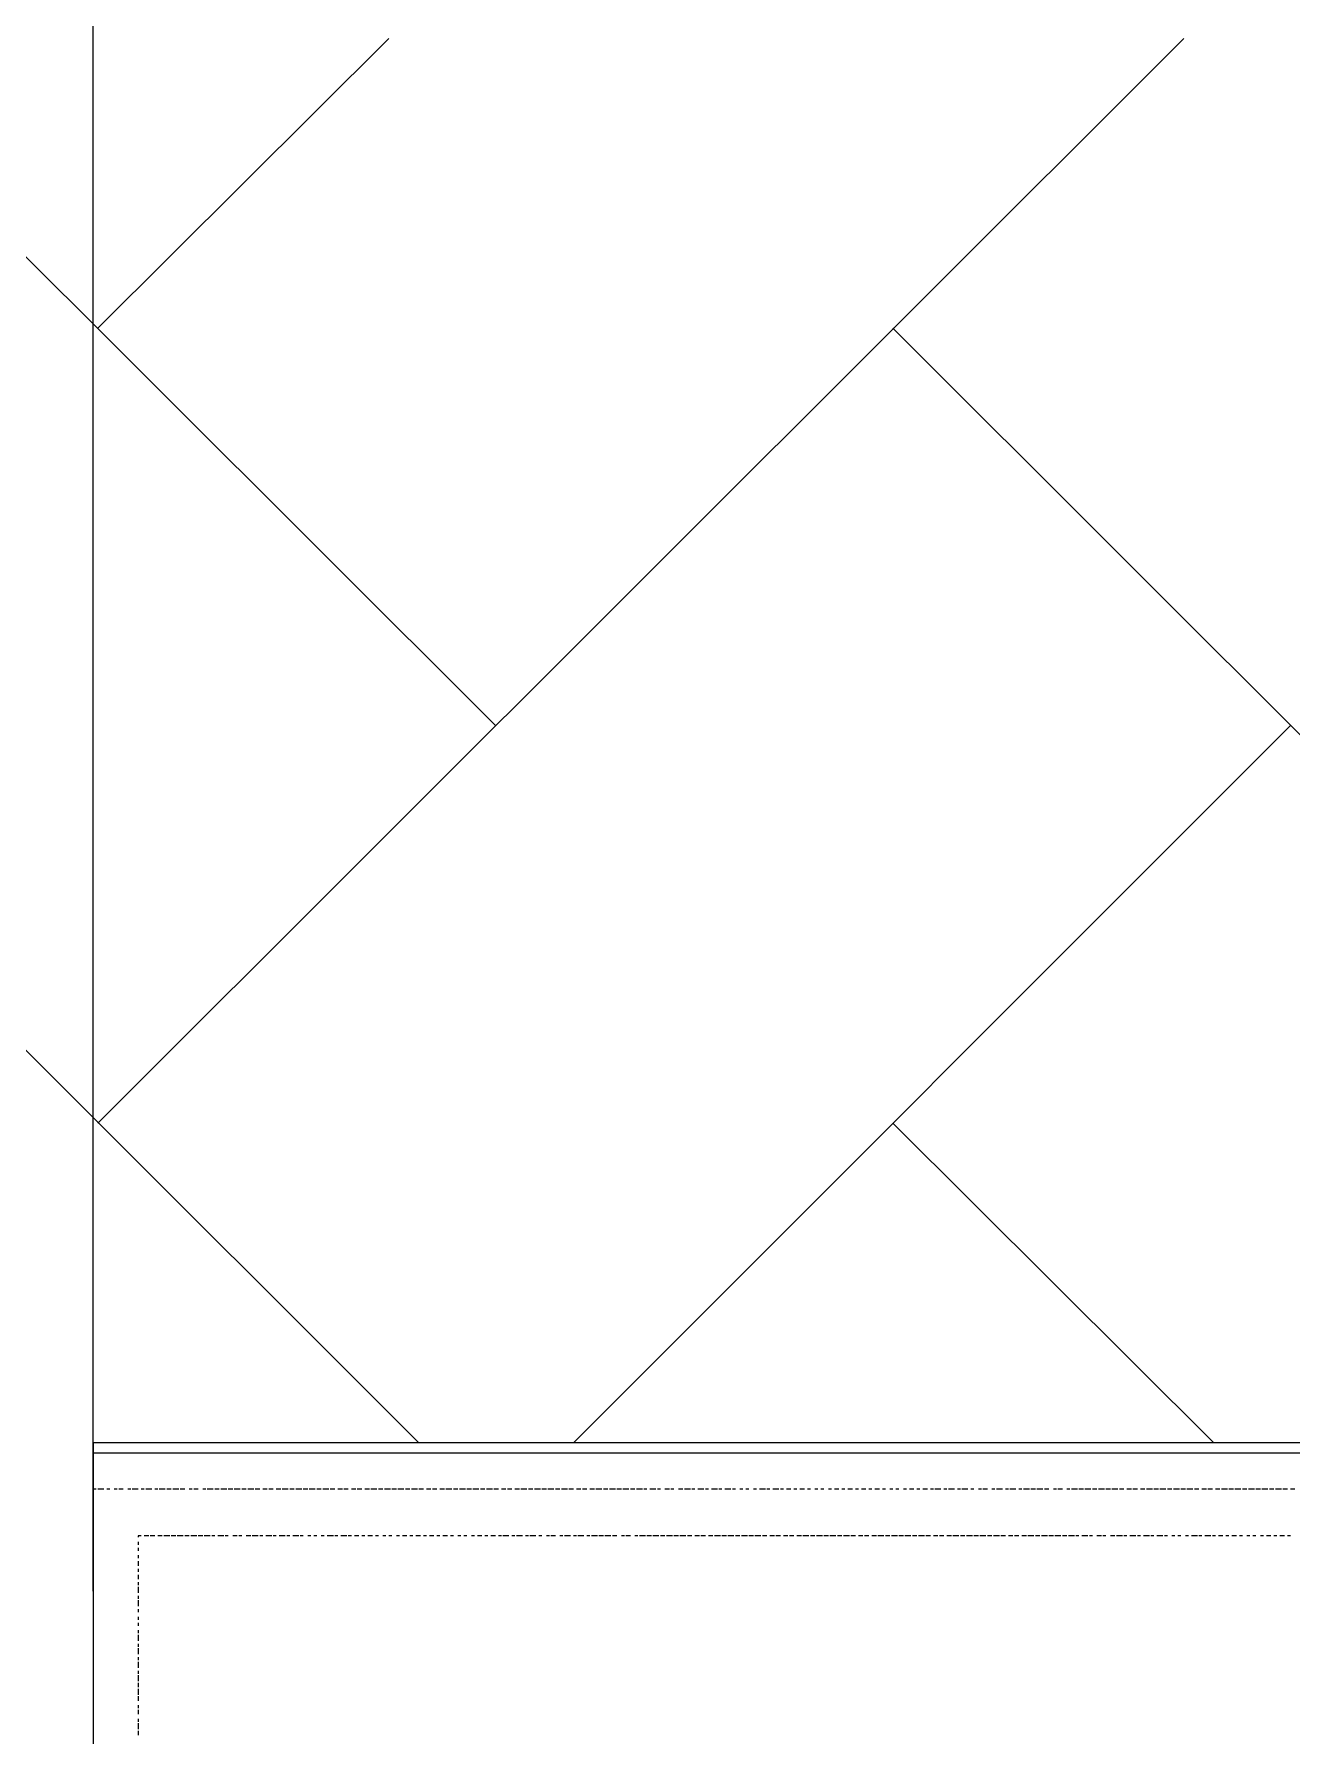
# Model space of a CAD drawing. Header units: millimetres. Extents: x 2928 to 3112, y 1220 to 1280.
# Drawn here: x 2949.934 to 2951.331, y 1265.428 to 1267.319 of the extents above; entities that cross this region are included whole.
import ezdxf

# ---------------------------------------------------------------- set-up
doc = ezdxf.new("R2010")
doc.units = ezdxf.units.MM

msp = doc.modelspace()

# ---------------------------------------------------------------- linework, layer by layer
at = {"color": 253, "linetype": 'Continuous', "lineweight": 5, "true_color": 0x9a9a9a}
for points in [[(2949.99977, 1265.58897), (2949.99977, 1267.99067), (2949.99977, 1267.99067)], [(2949.99977, 1265.58897), (2949.99977, 1267.98234), (2949.99977, 1267.98234)], [(2952.0148, 1265.7423), (2949.99977, 1265.7423), (2949.99977, 1265.7423)]]:
    msp.add_lwpolyline(points, dxfattribs=at)
at = {"color": 9, "linetype": 'Continuous', "lineweight": 13, "true_color": 0xbababa}
for points in [[(2950.44645, 1266.55065), (2949.68144, 1267.31399), (2949.68144, 1267.31399)], [(2950.00477, 1266.99232), (2950.32811, 1267.31399), (2950.32811, 1267.31399)], [(2950.00477, 1266.10898), (2951.21146, 1267.31399), (2951.21146, 1267.31399)], [(2950.36145, 1265.75397), (2949.12143, 1266.99232), (2949.12143, 1266.99232)], [(2952.12814, 1265.75397), (2950.88812, 1266.99232), (2950.88812, 1266.99232)], [(2950.53312, 1265.75397), (2951.32979, 1266.55065), (2951.32979, 1266.55065)], [(2951.24479, 1265.75397), (2950.88812, 1266.10898), (2950.88812, 1266.10898)]]:
    msp.add_lwpolyline(points, dxfattribs=at)
at = {"color": 7, "linetype": 'Continuous', "lineweight": 20, "true_color": 0x000007}
msp.add_lwpolyline([(2952.0148, 1265.75397), (2949.99977, 1265.75397), (2949.99977, 1265.29896), (2952.0148, 1265.29896)], close=True, dxfattribs=at)
at = {"color": 252, "linetype": 'Continuous', "lineweight": 13, "true_color": 0x989898}
for points in [[(2950.00311, 1265.7023), (2949.99977, 1265.7023), (2949.99977, 1265.7023)], [(2950.01144, 1265.7023), (2950.00477, 1265.7023), (2950.00477, 1265.7023)], [(2950.01811, 1265.7023), (2950.01477, 1265.7023), (2950.01477, 1265.7023)], [(2950.02644, 1265.7023), (2950.02311, 1265.7023), (2950.02311, 1265.7023)], [(2950.03311, 1265.7023), (2950.02811, 1265.7023), (2950.02811, 1265.7023)], [(2950.04144, 1265.7023), (2950.03811, 1265.7023), (2950.03811, 1265.7023)], [(2950.04978, 1265.7023), (2950.04311, 1265.7023), (2950.04311, 1265.7023)], [(2950.05644, 1265.7023), (2950.05311, 1265.7023), (2950.05311, 1265.7023)], [(2950.06478, 1265.7023), (2950.05811, 1265.7023), (2950.05811, 1265.7023)], [(2950.07144, 1265.7023), (2950.06811, 1265.7023), (2950.06811, 1265.7023)], [(2950.07978, 1265.7023), (2950.07311, 1265.7023), (2950.07311, 1265.7023)], [(2950.08644, 1265.7023), (2950.08144, 1265.7023), (2950.08144, 1265.7023)], [(2950.09478, 1265.7023), (2950.08811, 1265.7023), (2950.08811, 1265.7023)], [(2950.10144, 1265.7023), (2950.09644, 1265.7023), (2950.09644, 1265.7023)], [(2950.10978, 1265.7023), (2950.10644, 1265.7023), (2950.10644, 1265.7023)], [(2950.11644, 1265.7023), (2950.11144, 1265.7023), (2950.11144, 1265.7023)], [(2950.12478, 1265.7023), (2950.12144, 1265.7023), (2950.12144, 1265.7023)], [(2950.13311, 1265.7023), (2950.12644, 1265.7023), (2950.12644, 1265.7023)], [(2950.13978, 1265.7023), (2950.13478, 1265.7023), (2950.13478, 1265.7023)], [(2950.14811, 1265.7023), (2950.14144, 1265.7023), (2950.14144, 1265.7023)], [(2950.15478, 1265.7023), (2950.14978, 1265.7023), (2950.14978, 1265.7023)], [(2950.16311, 1265.7023), (2950.15644, 1265.7023), (2950.15644, 1265.7023)], [(2950.16978, 1265.7023), (2950.16478, 1265.7023), (2950.16478, 1265.7023)], [(2950.17811, 1265.7023), (2950.17144, 1265.7023), (2950.17144, 1265.7023)], [(2950.18478, 1265.7023), (2950.17978, 1265.7023), (2950.17978, 1265.7023)], [(2950.19311, 1265.7023), (2950.18811, 1265.7023), (2950.18811, 1265.7023)], [(2950.19978, 1265.7023), (2950.19478, 1265.7023), (2950.19478, 1265.7023)], [(2950.20811, 1265.7023), (2950.20311, 1265.7023), (2950.20311, 1265.7023)], [(2950.21644, 1265.7023), (2950.20978, 1265.7023), (2950.20978, 1265.7023)], [(2950.22311, 1265.7023), (2950.21811, 1265.7023), (2950.21811, 1265.7023)], [(2950.23144, 1265.7023), (2950.22478, 1265.7023), (2950.22478, 1265.7023)], [(2950.23811, 1265.7023), (2950.23311, 1265.7023), (2950.23311, 1265.7023)], [(2950.24644, 1265.7023), (2950.23978, 1265.7023), (2950.23978, 1265.7023)], [(2950.25311, 1265.7023), (2950.24811, 1265.7023), (2950.24811, 1265.7023)], [(2950.26145, 1265.7023), (2950.25478, 1265.7023), (2950.25478, 1265.7023)], [(2950.26811, 1265.7023), (2950.26311, 1265.7023), (2950.26311, 1265.7023)], [(2950.27645, 1265.7023), (2950.27145, 1265.7023), (2950.27145, 1265.7023)], [(2950.28311, 1265.7023), (2950.27811, 1265.7023), (2950.27811, 1265.7023)], [(2950.29145, 1265.7023), (2950.28645, 1265.7023), (2950.28645, 1265.7023)], [(2950.29811, 1265.7023), (2950.29311, 1265.7023), (2950.29311, 1265.7023)], [(2950.30645, 1265.7023), (2950.30145, 1265.7023), (2950.30145, 1265.7023)], [(2950.31478, 1265.7023), (2950.30811, 1265.7023), (2950.30811, 1265.7023)], [(2950.32145, 1265.7023), (2950.31645, 1265.7023), (2950.31645, 1265.7023)], [(2950.32978, 1265.7023), (2950.32311, 1265.7023), (2950.32311, 1265.7023)], [(2950.33645, 1265.7023), (2950.33145, 1265.7023), (2950.33145, 1265.7023)], [(2950.34478, 1265.7023), (2950.33811, 1265.7023), (2950.33811, 1265.7023)], [(2950.35145, 1265.7023), (2950.34645, 1265.7023), (2950.34645, 1265.7023)], [(2950.35978, 1265.7023), (2950.35311, 1265.7023), (2950.35311, 1265.7023)], [(2950.36645, 1265.7023), (2950.36145, 1265.7023), (2950.36145, 1265.7023)], [(2950.37478, 1265.7023), (2950.36978, 1265.7023), (2950.36978, 1265.7023)], [(2950.38145, 1265.7023), (2950.37645, 1265.7023), (2950.37645, 1265.7023)], [(2950.38978, 1265.7023), (2950.38478, 1265.7023), (2950.38478, 1265.7023)], [(2950.39811, 1265.7023), (2950.39145, 1265.7023), (2950.39145, 1265.7023)], [(2950.40478, 1265.7023), (2950.39978, 1265.7023), (2950.39978, 1265.7023)], [(2950.41311, 1265.7023), (2950.40645, 1265.7023), (2950.40645, 1265.7023)], [(2950.41978, 1265.7023), (2950.41478, 1265.7023), (2950.41478, 1265.7023)], [(2950.42811, 1265.7023), (2950.42145, 1265.7023), (2950.42145, 1265.7023)], [(2950.43478, 1265.7023), (2950.42978, 1265.7023), (2950.42978, 1265.7023)], [(2950.44311, 1265.7023), (2950.43645, 1265.7023), (2950.43645, 1265.7023)], [(2950.44978, 1265.7023), (2950.44478, 1265.7023), (2950.44478, 1265.7023)], [(2950.45811, 1265.7023), (2950.45311, 1265.7023), (2950.45311, 1265.7023)], [(2950.46478, 1265.7023), (2950.45978, 1265.7023), (2950.45978, 1265.7023)], [(2950.47311, 1265.7023), (2950.46811, 1265.7023), (2950.46811, 1265.7023)], [(2950.48145, 1265.7023), (2950.47478, 1265.7023), (2950.47478, 1265.7023)], [(2950.48811, 1265.7023), (2950.48311, 1265.7023), (2950.48311, 1265.7023)], [(2950.49645, 1265.7023), (2950.48978, 1265.7023), (2950.48978, 1265.7023)], [(2950.50312, 1265.7023), (2950.49812, 1265.7023), (2950.49812, 1265.7023)], [(2950.51145, 1265.7023), (2950.50478, 1265.7023), (2950.50478, 1265.7023)], [(2950.51812, 1265.7023), (2950.51312, 1265.7023), (2950.51312, 1265.7023)], [(2950.52645, 1265.7023), (2950.51978, 1265.7023), (2950.51978, 1265.7023)], [(2950.53312, 1265.7023), (2950.52812, 1265.7023), (2950.52812, 1265.7023)], [(2950.54145, 1265.7023), (2950.53645, 1265.7023), (2950.53645, 1265.7023)], [(2950.54812, 1265.7023), (2950.54312, 1265.7023), (2950.54312, 1265.7023)], [(2950.55645, 1265.7023), (2950.55145, 1265.7023), (2950.55145, 1265.7023)], [(2950.56478, 1265.7023), (2950.55812, 1265.7023), (2950.55812, 1265.7023)], [(2950.57145, 1265.7023), (2950.56645, 1265.7023), (2950.56645, 1265.7023)], [(2950.57978, 1265.7023), (2950.57312, 1265.7023), (2950.57312, 1265.7023)], [(2950.58645, 1265.7023), (2950.58145, 1265.7023), (2950.58145, 1265.7023)], [(2950.59478, 1265.7023), (2950.58812, 1265.7023), (2950.58812, 1265.7023)], [(2950.60145, 1265.7023), (2950.59645, 1265.7023), (2950.59645, 1265.7023)], [(2950.60978, 1265.7023), (2950.60312, 1265.7023), (2950.60312, 1265.7023)], [(2950.61478, 1265.7023), (2950.61145, 1265.7023), (2950.61145, 1265.7023)], [(2950.62478, 1265.7023), (2950.61812, 1265.7023), (2950.61812, 1265.7023)], [(2950.62978, 1265.7023), (2950.62645, 1265.7023), (2950.62645, 1265.7023)], [(2950.63978, 1265.7023), (2950.63478, 1265.7023), (2950.63478, 1265.7023)], [(2950.64478, 1265.7023), (2950.64145, 1265.7023), (2950.64145, 1265.7023)], [(2950.65478, 1265.7023), (2950.64978, 1265.7023), (2950.64978, 1265.7023)], [(2950.66312, 1265.7023), (2950.65645, 1265.7023), (2950.65645, 1265.7023)], [(2950.66812, 1265.7023), (2950.66478, 1265.7023), (2950.66478, 1265.7023)], [(2950.67812, 1265.7023), (2950.67145, 1265.7023), (2950.67145, 1265.7023)], [(2950.68312, 1265.7023), (2950.67978, 1265.7023), (2950.67978, 1265.7023)], [(2950.69312, 1265.7023), (2950.68645, 1265.7023), (2950.68645, 1265.7023)], [(2950.69812, 1265.7023), (2950.69478, 1265.7023), (2950.69478, 1265.7023)], [(2950.70812, 1265.7023), (2950.70145, 1265.7023), (2950.70145, 1265.7023)], [(2950.71312, 1265.7023), (2950.70978, 1265.7023), (2950.70978, 1265.7023)], [(2950.72145, 1265.7023), (2950.71812, 1265.7023), (2950.71812, 1265.7023)], [(2950.72812, 1265.7023), (2950.72478, 1265.7023), (2950.72478, 1265.7023)], [(2950.73645, 1265.7023), (2950.73312, 1265.7023), (2950.73312, 1265.7023)], [(2950.74645, 1265.7023), (2950.73979, 1265.7023), (2950.73979, 1265.7023)], [(2950.75145, 1265.7023), (2950.74812, 1265.7023), (2950.74812, 1265.7023)], [(2950.76145, 1265.7023), (2950.75479, 1265.7023), (2950.75479, 1265.7023)], [(2950.76645, 1265.7023), (2950.76312, 1265.7023), (2950.76312, 1265.7023)], [(2950.77479, 1265.7023), (2950.76979, 1265.7023), (2950.76979, 1265.7023)], [(2950.78145, 1265.7023), (2950.77812, 1265.7023), (2950.77812, 1265.7023)], [(2950.78979, 1265.7023), (2950.78479, 1265.7023), (2950.78479, 1265.7023)], [(2950.79645, 1265.7023), (2950.79312, 1265.7023), (2950.79312, 1265.7023)], [(2950.80479, 1265.7023), (2950.80145, 1265.7023), (2950.80145, 1265.7023)], [(2950.81145, 1265.7023), (2950.80812, 1265.7023), (2950.80812, 1265.7023)], [(2950.81979, 1265.7023), (2950.81645, 1265.7023), (2950.81645, 1265.7023)], [(2950.82812, 1265.7023), (2950.82312, 1265.7023), (2950.82312, 1265.7023)], [(2950.83479, 1265.7023), (2950.83145, 1265.7023), (2950.83145, 1265.7023)], [(2950.84312, 1265.7023), (2950.83812, 1265.7023), (2950.83812, 1265.7023)], [(2950.84979, 1265.7023), (2950.84645, 1265.7023), (2950.84645, 1265.7023)], [(2950.85812, 1265.7023), (2950.85312, 1265.7023), (2950.85312, 1265.7023)], [(2950.86479, 1265.7023), (2950.86145, 1265.7023), (2950.86145, 1265.7023)], [(2950.87312, 1265.7023), (2950.86812, 1265.7023), (2950.86812, 1265.7023)], [(2950.87979, 1265.7023), (2950.87645, 1265.7023), (2950.87645, 1265.7023)], [(2950.88812, 1265.7023), (2950.88479, 1265.7023), (2950.88479, 1265.7023)], [(2950.89479, 1265.7023), (2950.89145, 1265.7023), (2950.89145, 1265.7023)], [(2950.90312, 1265.7023), (2950.89979, 1265.7023), (2950.89979, 1265.7023)], [(2950.91145, 1265.7023), (2950.90645, 1265.7023), (2950.90645, 1265.7023)], [(2950.91812, 1265.7023), (2950.91479, 1265.7023), (2950.91479, 1265.7023)], [(2950.92645, 1265.7023), (2950.92145, 1265.7023), (2950.92145, 1265.7023)], [(2950.93312, 1265.7023), (2950.92979, 1265.7023), (2950.92979, 1265.7023)], [(2950.94145, 1265.7023), (2950.93479, 1265.7023), (2950.93479, 1265.7023)], [(2950.94812, 1265.7023), (2950.94479, 1265.7023), (2950.94479, 1265.7023)], [(2950.95645, 1265.7023), (2950.94979, 1265.7023), (2950.94979, 1265.7023)], [(2950.96312, 1265.7023), (2950.95979, 1265.7023), (2950.95979, 1265.7023)], [(2950.97146, 1265.7023), (2950.96479, 1265.7023), (2950.96479, 1265.7023)], [(2950.97812, 1265.7023), (2950.97479, 1265.7023), (2950.97479, 1265.7023)], [(2950.98646, 1265.7023), (2950.98312, 1265.7023), (2950.98312, 1265.7023)], [(2950.99312, 1265.7023), (2950.98812, 1265.7023), (2950.98812, 1265.7023)], [(2951.00146, 1265.7023), (2950.99812, 1265.7023), (2950.99812, 1265.7023)], [(2951.00979, 1265.7023), (2951.00312, 1265.7023), (2951.00312, 1265.7023)], [(2951.01646, 1265.7023), (2951.01312, 1265.7023), (2951.01312, 1265.7023)], [(2951.02479, 1265.7023), (2951.01812, 1265.7023), (2951.01812, 1265.7023)], [(2951.03146, 1265.7023), (2951.02812, 1265.7023), (2951.02812, 1265.7023)], [(2951.03979, 1265.7023), (2951.03312, 1265.7023), (2951.03312, 1265.7023)], [(2951.04646, 1265.7023), (2951.04146, 1265.7023), (2951.04146, 1265.7023)], [(2951.05479, 1265.7023), (2951.04812, 1265.7023), (2951.04812, 1265.7023)], [(2951.06146, 1265.7023), (2951.05646, 1265.7023), (2951.05646, 1265.7023)], [(2951.06979, 1265.7023), (2951.06646, 1265.7023), (2951.06646, 1265.7023)], [(2951.07646, 1265.7023), (2951.07146, 1265.7023), (2951.07146, 1265.7023)], [(2951.08479, 1265.7023), (2951.08146, 1265.7023), (2951.08146, 1265.7023)], [(2951.09312, 1265.7023), (2951.08646, 1265.7023), (2951.08646, 1265.7023)], [(2951.09979, 1265.7023), (2951.09479, 1265.7023), (2951.09479, 1265.7023)], [(2951.10812, 1265.7023), (2951.10146, 1265.7023), (2951.10146, 1265.7023)], [(2951.11479, 1265.7023), (2951.10979, 1265.7023), (2951.10979, 1265.7023)], [(2951.12312, 1265.7023), (2951.11646, 1265.7023), (2951.11646, 1265.7023)], [(2951.12979, 1265.7023), (2951.12479, 1265.7023), (2951.12479, 1265.7023)], [(2951.13812, 1265.7023), (2951.13146, 1265.7023), (2951.13146, 1265.7023)], [(2951.14479, 1265.7023), (2951.13979, 1265.7023), (2951.13979, 1265.7023)], [(2951.15312, 1265.7023), (2951.14812, 1265.7023), (2951.14812, 1265.7023)], [(2951.15979, 1265.7023), (2951.15479, 1265.7023), (2951.15479, 1265.7023)], [(2951.16812, 1265.7023), (2951.16312, 1265.7023), (2951.16312, 1265.7023)], [(2951.17646, 1265.7023), (2951.16979, 1265.7023), (2951.16979, 1265.7023)], [(2951.18312, 1265.7023), (2951.17812, 1265.7023), (2951.17812, 1265.7023)], [(2951.19146, 1265.7023), (2951.18479, 1265.7023), (2951.18479, 1265.7023)], [(2951.19813, 1265.7023), (2951.19312, 1265.7023), (2951.19312, 1265.7023)], [(2951.20646, 1265.7023), (2951.19979, 1265.7023), (2951.19979, 1265.7023)], [(2951.21313, 1265.7023), (2951.20813, 1265.7023), (2951.20813, 1265.7023)], [(2951.22146, 1265.7023), (2951.21479, 1265.7023), (2951.21479, 1265.7023)], [(2951.22813, 1265.7023), (2951.22313, 1265.7023), (2951.22313, 1265.7023)], [(2951.23646, 1265.7023), (2951.23146, 1265.7023), (2951.23146, 1265.7023)], [(2951.24313, 1265.7023), (2951.23813, 1265.7023), (2951.23813, 1265.7023)], [(2951.25146, 1265.7023), (2951.24646, 1265.7023), (2951.24646, 1265.7023)], [(2951.25979, 1265.7023), (2951.25313, 1265.7023), (2951.25313, 1265.7023)], [(2951.26646, 1265.7023), (2951.26146, 1265.7023), (2951.26146, 1265.7023)], [(2951.27479, 1265.7023), (2951.26813, 1265.7023), (2951.26813, 1265.7023)], [(2951.28146, 1265.7023), (2951.27646, 1265.7023), (2951.27646, 1265.7023)], [(2951.28979, 1265.7023), (2951.28313, 1265.7023), (2951.28313, 1265.7023)], [(2951.29646, 1265.7023), (2951.29146, 1265.7023), (2951.29146, 1265.7023)], [(2951.30479, 1265.7023), (2951.29813, 1265.7023), (2951.29813, 1265.7023)], [(2951.31146, 1265.7023), (2951.30646, 1265.7023), (2951.30646, 1265.7023)], [(2951.31979, 1265.7023), (2951.31313, 1265.7023), (2951.31313, 1265.7023)], [(2951.32646, 1265.7023), (2951.32146, 1265.7023), (2951.32146, 1265.7023)], [(2951.33479, 1265.7023), (2951.32979, 1265.7023), (2951.32979, 1265.7023)], [(2950.04978, 1265.65064), (2950.04978, 1265.64897), (2950.04978, 1265.64897)], [(2950.05311, 1265.65064), (2950.04978, 1265.65064), (2950.04978, 1265.65064)], [(2950.06144, 1265.65064), (2950.05644, 1265.65064), (2950.05644, 1265.65064)], [(2950.06811, 1265.65064), (2950.06311, 1265.65064), (2950.06311, 1265.65064)], [(2950.07644, 1265.65064), (2950.07144, 1265.65064), (2950.07144, 1265.65064)], [(2950.08478, 1265.65064), (2950.07811, 1265.65064), (2950.07811, 1265.65064)], [(2950.09144, 1265.65064), (2950.08644, 1265.65064), (2950.08644, 1265.65064)], [(2950.09978, 1265.65064), (2950.09311, 1265.65064), (2950.09311, 1265.65064)], [(2950.10644, 1265.65064), (2950.10144, 1265.65064), (2950.10144, 1265.65064)], [(2950.11478, 1265.65064), (2950.10811, 1265.65064), (2950.10811, 1265.65064)], [(2950.12144, 1265.65064), (2950.11644, 1265.65064), (2950.11644, 1265.65064)], [(2950.12978, 1265.65064), (2950.12311, 1265.65064), (2950.12311, 1265.65064)], [(2950.13478, 1265.65064), (2950.13144, 1265.65064), (2950.13144, 1265.65064)], [(2950.14478, 1265.65064), (2950.13811, 1265.65064), (2950.13811, 1265.65064)], [(2950.14978, 1265.65064), (2950.14644, 1265.65064), (2950.14644, 1265.65064)], [(2950.15978, 1265.65064), (2950.15478, 1265.65064), (2950.15478, 1265.65064)], [(2950.16478, 1265.65064), (2950.16144, 1265.65064), (2950.16144, 1265.65064)], [(2950.17478, 1265.65064), (2950.16978, 1265.65064), (2950.16978, 1265.65064)], [(2950.18311, 1265.65064), (2950.17644, 1265.65064), (2950.17644, 1265.65064)], [(2950.18811, 1265.65064), (2950.18478, 1265.65064), (2950.18478, 1265.65064)], [(2950.19811, 1265.65064), (2950.19144, 1265.65064), (2950.19144, 1265.65064)], [(2950.20311, 1265.65064), (2950.19978, 1265.65064), (2950.19978, 1265.65064)], [(2950.21311, 1265.65064), (2950.20644, 1265.65064), (2950.20644, 1265.65064)], [(2950.21811, 1265.65064), (2950.21478, 1265.65064), (2950.21478, 1265.65064)], [(2950.22811, 1265.65064), (2950.22144, 1265.65064), (2950.22144, 1265.65064)], [(2950.23311, 1265.65064), (2950.22978, 1265.65064), (2950.22978, 1265.65064)], [(2950.24144, 1265.65064), (2950.23811, 1265.65064), (2950.23811, 1265.65064)], [(2950.24811, 1265.65064), (2950.24478, 1265.65064), (2950.24478, 1265.65064)], [(2950.25644, 1265.65064), (2950.25311, 1265.65064), (2950.25311, 1265.65064)], [(2950.26645, 1265.65064), (2950.25978, 1265.65064), (2950.25978, 1265.65064)], [(2950.27145, 1265.65064), (2950.26811, 1265.65064), (2950.26811, 1265.65064)], [(2950.28145, 1265.65064), (2950.27478, 1265.65064), (2950.27478, 1265.65064)], [(2950.28645, 1265.65064), (2950.28311, 1265.65064), (2950.28311, 1265.65064)], [(2950.29478, 1265.65064), (2950.28978, 1265.65064), (2950.28978, 1265.65064)], [(2950.30145, 1265.65064), (2950.29811, 1265.65064), (2950.29811, 1265.65064)], [(2950.30978, 1265.65064), (2950.30478, 1265.65064), (2950.30478, 1265.65064)], [(2950.31645, 1265.65064), (2950.31311, 1265.65064), (2950.31311, 1265.65064)], [(2950.32478, 1265.65064), (2950.32145, 1265.65064), (2950.32145, 1265.65064)], [(2950.33145, 1265.65064), (2950.32811, 1265.65064), (2950.32811, 1265.65064)], [(2950.33978, 1265.65064), (2950.33645, 1265.65064), (2950.33645, 1265.65064)], [(2950.34811, 1265.65064), (2950.34311, 1265.65064), (2950.34311, 1265.65064)], [(2950.35478, 1265.65064), (2950.35145, 1265.65064), (2950.35145, 1265.65064)], [(2950.36311, 1265.65064), (2950.35811, 1265.65064), (2950.35811, 1265.65064)], [(2950.36978, 1265.65064), (2950.36645, 1265.65064), (2950.36645, 1265.65064)], [(2950.37811, 1265.65064), (2950.37311, 1265.65064), (2950.37311, 1265.65064)], [(2950.38478, 1265.65064), (2950.38145, 1265.65064), (2950.38145, 1265.65064)], [(2950.39311, 1265.65064), (2950.38811, 1265.65064), (2950.38811, 1265.65064)], [(2950.39978, 1265.65064), (2950.39645, 1265.65064), (2950.39645, 1265.65064)], [(2950.40811, 1265.65064), (2950.40478, 1265.65064), (2950.40478, 1265.65064)], [(2950.41478, 1265.65064), (2950.41145, 1265.65064), (2950.41145, 1265.65064)], [(2950.42311, 1265.65064), (2950.41978, 1265.65064), (2950.41978, 1265.65064)], [(2950.43145, 1265.65064), (2950.42645, 1265.65064), (2950.42645, 1265.65064)], [(2950.43811, 1265.65064), (2950.43478, 1265.65064), (2950.43478, 1265.65064)], [(2950.44645, 1265.65064), (2950.44145, 1265.65064), (2950.44145, 1265.65064)], [(2950.45311, 1265.65064), (2950.44978, 1265.65064), (2950.44978, 1265.65064)], [(2950.46145, 1265.65064), (2950.45478, 1265.65064), (2950.45478, 1265.65064)], [(2950.46811, 1265.65064), (2950.46478, 1265.65064), (2950.46478, 1265.65064)], [(2950.47645, 1265.65064), (2950.46978, 1265.65064), (2950.46978, 1265.65064)], [(2950.48311, 1265.65064), (2950.47978, 1265.65064), (2950.47978, 1265.65064)], [(2950.49145, 1265.65064), (2950.48478, 1265.65064), (2950.48478, 1265.65064)], [(2950.49812, 1265.65064), (2950.49478, 1265.65064), (2950.49478, 1265.65064)], [(2950.50645, 1265.65064), (2950.50312, 1265.65064), (2950.50312, 1265.65064)], [(2950.51312, 1265.65064), (2950.50812, 1265.65064), (2950.50812, 1265.65064)], [(2950.52145, 1265.65064), (2950.51812, 1265.65064), (2950.51812, 1265.65064)], [(2950.52978, 1265.65064), (2950.52312, 1265.65064), (2950.52312, 1265.65064)], [(2950.53645, 1265.65064), (2950.53312, 1265.65064), (2950.53312, 1265.65064)], [(2950.54478, 1265.65064), (2950.53812, 1265.65064), (2950.53812, 1265.65064)], [(2950.55145, 1265.65064), (2950.54812, 1265.65064), (2950.54812, 1265.65064)], [(2950.55978, 1265.65064), (2950.55312, 1265.65064), (2950.55312, 1265.65064)], [(2950.56645, 1265.65064), (2950.56145, 1265.65064), (2950.56145, 1265.65064)], [(2950.57478, 1265.65064), (2950.56812, 1265.65064), (2950.56812, 1265.65064)], [(2950.58145, 1265.65064), (2950.57645, 1265.65064), (2950.57645, 1265.65064)], [(2950.58978, 1265.65064), (2950.58645, 1265.65064), (2950.58645, 1265.65064)], [(2950.59645, 1265.65064), (2950.59145, 1265.65064), (2950.59145, 1265.65064)], [(2950.60478, 1265.65064), (2950.60145, 1265.65064), (2950.60145, 1265.65064)], [(2950.61312, 1265.65064), (2950.60645, 1265.65064), (2950.60645, 1265.65064)], [(2950.61978, 1265.65064), (2950.61478, 1265.65064), (2950.61478, 1265.65064)], [(2950.62812, 1265.65064), (2950.62145, 1265.65064), (2950.62145, 1265.65064)], [(2950.63478, 1265.65064), (2950.62978, 1265.65064), (2950.62978, 1265.65064)], [(2950.64312, 1265.65064), (2950.63645, 1265.65064), (2950.63645, 1265.65064)], [(2950.64978, 1265.65064), (2950.64478, 1265.65064), (2950.64478, 1265.65064)], [(2950.65812, 1265.65064), (2950.65145, 1265.65064), (2950.65145, 1265.65064)], [(2950.66478, 1265.65064), (2950.65978, 1265.65064), (2950.65978, 1265.65064)], [(2950.67312, 1265.65064), (2950.66812, 1265.65064), (2950.66812, 1265.65064)], [(2950.67978, 1265.65064), (2950.67478, 1265.65064), (2950.67478, 1265.65064)], [(2950.68812, 1265.65064), (2950.68312, 1265.65064), (2950.68312, 1265.65064)], [(2950.69645, 1265.65064), (2950.68978, 1265.65064), (2950.68978, 1265.65064)], [(2950.70312, 1265.65064), (2950.69812, 1265.65064), (2950.69812, 1265.65064)], [(2950.71145, 1265.65064), (2950.70478, 1265.65064), (2950.70478, 1265.65064)], [(2950.71812, 1265.65064), (2950.71312, 1265.65064), (2950.71312, 1265.65064)], [(2950.72645, 1265.65064), (2950.71978, 1265.65064), (2950.71978, 1265.65064)], [(2950.73312, 1265.65064), (2950.72812, 1265.65064), (2950.72812, 1265.65064)], [(2950.74145, 1265.65064), (2950.73479, 1265.65064), (2950.73479, 1265.65064)], [(2950.74812, 1265.65064), (2950.74312, 1265.65064), (2950.74312, 1265.65064)], [(2950.75645, 1265.65064), (2950.75145, 1265.65064), (2950.75145, 1265.65064)], [(2950.76312, 1265.65064), (2950.75812, 1265.65064), (2950.75812, 1265.65064)], [(2950.77145, 1265.65064), (2950.76645, 1265.65064), (2950.76645, 1265.65064)], [(2950.77812, 1265.65064), (2950.77312, 1265.65064), (2950.77312, 1265.65064)], [(2950.78645, 1265.65064), (2950.78145, 1265.65064), (2950.78145, 1265.65064)], [(2950.79479, 1265.65064), (2950.78812, 1265.65064), (2950.78812, 1265.65064)], [(2950.80145, 1265.65064), (2950.79645, 1265.65064), (2950.79645, 1265.65064)], [(2950.80979, 1265.65064), (2950.80312, 1265.65064), (2950.80312, 1265.65064)], [(2950.81645, 1265.65064), (2950.81145, 1265.65064), (2950.81145, 1265.65064)], [(2950.82479, 1265.65064), (2950.81812, 1265.65064), (2950.81812, 1265.65064)], [(2950.83145, 1265.65064), (2950.82645, 1265.65064), (2950.82645, 1265.65064)], [(2950.83979, 1265.65064), (2950.83312, 1265.65064), (2950.83312, 1265.65064)], [(2950.84645, 1265.65064), (2950.84145, 1265.65064), (2950.84145, 1265.65064)], [(2950.85479, 1265.65064), (2950.84979, 1265.65064), (2950.84979, 1265.65064)], [(2950.86145, 1265.65064), (2950.85645, 1265.65064), (2950.85645, 1265.65064)], [(2950.86979, 1265.65064), (2950.86479, 1265.65064), (2950.86479, 1265.65064)], [(2950.87812, 1265.65064), (2950.87145, 1265.65064), (2950.87145, 1265.65064)], [(2950.88479, 1265.65064), (2950.87979, 1265.65064), (2950.87979, 1265.65064)], [(2950.89312, 1265.65064), (2950.88645, 1265.65064), (2950.88645, 1265.65064)], [(2950.89979, 1265.65064), (2950.89479, 1265.65064), (2950.89479, 1265.65064)], [(2950.90812, 1265.65064), (2950.90145, 1265.65064), (2950.90145, 1265.65064)], [(2950.91479, 1265.65064), (2950.90979, 1265.65064), (2950.90979, 1265.65064)], [(2950.92312, 1265.65064), (2950.91645, 1265.65064), (2950.91645, 1265.65064)], [(2950.92979, 1265.65064), (2950.92479, 1265.65064), (2950.92479, 1265.65064)], [(2950.93812, 1265.65064), (2950.93312, 1265.65064), (2950.93312, 1265.65064)], [(2950.94479, 1265.65064), (2950.93979, 1265.65064), (2950.93979, 1265.65064)], [(2950.95312, 1265.65064), (2950.94812, 1265.65064), (2950.94812, 1265.65064)], [(2950.96146, 1265.65064), (2950.95479, 1265.65064), (2950.95479, 1265.65064)], [(2950.96812, 1265.65064), (2950.96312, 1265.65064), (2950.96312, 1265.65064)], [(2950.97646, 1265.65064), (2950.96979, 1265.65064), (2950.96979, 1265.65064)], [(2950.98312, 1265.65064), (2950.97812, 1265.65064), (2950.97812, 1265.65064)], [(2950.99146, 1265.65064), (2950.98479, 1265.65064), (2950.98479, 1265.65064)], [(2950.99812, 1265.65064), (2950.99312, 1265.65064), (2950.99312, 1265.65064)], [(2951.00646, 1265.65064), (2950.99979, 1265.65064), (2950.99979, 1265.65064)], [(2951.01312, 1265.65064), (2951.00812, 1265.65064), (2951.00812, 1265.65064)], [(2951.02146, 1265.65064), (2951.01646, 1265.65064), (2951.01646, 1265.65064)], [(2951.02812, 1265.65064), (2951.02312, 1265.65064), (2951.02312, 1265.65064)], [(2951.03646, 1265.65064), (2951.03146, 1265.65064), (2951.03146, 1265.65064)], [(2951.04479, 1265.65064), (2951.03812, 1265.65064), (2951.03812, 1265.65064)], [(2951.05146, 1265.65064), (2951.04646, 1265.65064), (2951.04646, 1265.65064)], [(2951.05979, 1265.65064), (2951.05312, 1265.65064), (2951.05312, 1265.65064)], [(2951.06646, 1265.65064), (2951.06146, 1265.65064), (2951.06146, 1265.65064)], [(2951.07479, 1265.65064), (2951.06812, 1265.65064), (2951.06812, 1265.65064)], [(2951.08146, 1265.65064), (2951.07646, 1265.65064), (2951.07646, 1265.65064)], [(2951.08979, 1265.65064), (2951.08312, 1265.65064), (2951.08312, 1265.65064)], [(2951.09479, 1265.65064), (2951.09146, 1265.65064), (2951.09146, 1265.65064)], [(2951.10479, 1265.65064), (2951.09812, 1265.65064), (2951.09812, 1265.65064)], [(2951.10979, 1265.65064), (2951.10646, 1265.65064), (2951.10646, 1265.65064)], [(2951.11979, 1265.65064), (2951.11479, 1265.65064), (2951.11479, 1265.65064)], [(2951.12479, 1265.65064), (2951.12146, 1265.65064), (2951.12146, 1265.65064)], [(2951.13479, 1265.65064), (2951.12979, 1265.65064), (2951.12979, 1265.65064)], [(2951.14312, 1265.65064), (2951.13646, 1265.65064), (2951.13646, 1265.65064)], [(2951.14812, 1265.65064), (2951.14479, 1265.65064), (2951.14479, 1265.65064)], [(2951.15812, 1265.65064), (2951.15146, 1265.65064), (2951.15146, 1265.65064)], [(2951.16312, 1265.65064), (2951.15979, 1265.65064), (2951.15979, 1265.65064)], [(2951.17312, 1265.65064), (2951.16646, 1265.65064), (2951.16646, 1265.65064)], [(2951.17812, 1265.65064), (2951.17479, 1265.65064), (2951.17479, 1265.65064)], [(2951.18812, 1265.65064), (2951.18146, 1265.65064), (2951.18146, 1265.65064)], [(2951.19312, 1265.65064), (2951.18979, 1265.65064), (2951.18979, 1265.65064)], [(2951.20146, 1265.65064), (2951.19813, 1265.65064), (2951.19813, 1265.65064)], [(2951.20813, 1265.65064), (2951.20479, 1265.65064), (2951.20479, 1265.65064)], [(2951.21646, 1265.65064), (2951.21313, 1265.65064), (2951.21313, 1265.65064)], [(2951.22646, 1265.65064), (2951.21979, 1265.65064), (2951.21979, 1265.65064)], [(2951.23146, 1265.65064), (2951.22813, 1265.65064), (2951.22813, 1265.65064)], [(2951.24146, 1265.65064), (2951.23479, 1265.65064), (2951.23479, 1265.65064)], [(2951.24646, 1265.65064), (2951.24313, 1265.65064), (2951.24313, 1265.65064)], [(2951.25479, 1265.65064), (2951.24979, 1265.65064), (2951.24979, 1265.65064)], [(2951.26146, 1265.65064), (2951.25813, 1265.65064), (2951.25813, 1265.65064)], [(2951.26979, 1265.65064), (2951.26479, 1265.65064), (2951.26479, 1265.65064)], [(2951.27646, 1265.65064), (2951.27313, 1265.65064), (2951.27313, 1265.65064)], [(2951.28479, 1265.65064), (2951.28146, 1265.65064), (2951.28146, 1265.65064)], [(2951.29146, 1265.65064), (2951.28813, 1265.65064), (2951.28813, 1265.65064)], [(2951.29979, 1265.65064), (2951.29646, 1265.65064), (2951.29646, 1265.65064)], [(2951.30813, 1265.65064), (2951.30313, 1265.65064), (2951.30313, 1265.65064)], [(2951.31479, 1265.65064), (2951.31146, 1265.65064), (2951.31146, 1265.65064)], [(2951.32313, 1265.65064), (2951.31813, 1265.65064), (2951.31813, 1265.65064)], [(2951.32979, 1265.65064), (2951.32646, 1265.65064), (2951.32646, 1265.65064)], [(2950.04978, 1265.64397), (2950.04978, 1265.64064), (2950.04978, 1265.64064)], [(2950.04978, 1265.6373), (2950.04978, 1265.63397), (2950.04978, 1265.63397)], [(2950.04978, 1265.62897), (2950.04978, 1265.62564), (2950.04978, 1265.62564)], [(2950.04978, 1265.6223), (2950.04978, 1265.6173), (2950.04978, 1265.6173)], [(2950.04978, 1265.61397), (2950.04978, 1265.61064), (2950.04978, 1265.61064)], [(2950.04978, 1265.6073), (2950.04978, 1265.6023), (2950.04978, 1265.6023)], [(2950.04978, 1265.59897), (2950.04978, 1265.59564), (2950.04978, 1265.59564)], [(2950.04978, 1265.59397), (2950.04978, 1265.5873), (2950.04978, 1265.5873)], [(2950.04978, 1265.58397), (2950.04978, 1265.58064), (2950.04978, 1265.58064)], [(2950.04978, 1265.57897), (2950.04978, 1265.5723), (2950.04978, 1265.5723)], [(2950.04978, 1265.56897), (2950.04978, 1265.56564), (2950.04978, 1265.56564)], [(2950.04978, 1265.56063), (2950.04978, 1265.5573), (2950.04978, 1265.5573)], [(2950.04978, 1265.55397), (2950.04978, 1265.55063), (2950.04978, 1265.55063)], [(2950.04978, 1265.54563), (2950.04978, 1265.5423), (2950.04978, 1265.5423)], [(2950.04978, 1265.54063), (2950.04978, 1265.53397), (2950.04978, 1265.53397)], [(2950.04978, 1265.53063), (2950.04978, 1265.5273), (2950.04978, 1265.5273)], [(2950.04978, 1265.52563), (2950.04978, 1265.51897), (2950.04978, 1265.51897)], [(2950.04978, 1265.51563), (2950.04978, 1265.5123), (2950.04978, 1265.5123)], [(2950.04978, 1265.51063), (2950.04978, 1265.50397), (2950.04978, 1265.50397)], [(2950.04978, 1265.50063), (2950.04978, 1265.4973), (2950.04978, 1265.4973)], [(2950.04978, 1265.49563), (2950.04978, 1265.48897), (2950.04978, 1265.48897)], [(2950.04978, 1265.4873), (2950.04978, 1265.4823), (2950.04978, 1265.4823)], [(2950.04978, 1265.48063), (2950.04978, 1265.47397), (2950.04978, 1265.47397)], [(2950.04978, 1265.4723), (2950.04978, 1265.4673), (2950.04978, 1265.4673)], [(2950.04978, 1265.4623), (2950.04978, 1265.45897), (2950.04978, 1265.45897)], [(2950.04978, 1265.4573), (2950.04978, 1265.4523), (2950.04978, 1265.4523)], [(2950.04978, 1265.4473), (2950.04978, 1265.44397), (2950.04978, 1265.44397)], [(2950.04978, 1265.4423), (2950.04978, 1265.43563), (2950.04978, 1265.43563)], [(2950.04978, 1265.43397), (2950.04978, 1265.42897), (2950.04978, 1265.42897)]]:
    msp.add_lwpolyline(points, dxfattribs=at)

doc.saveas('drawing.dxf')
